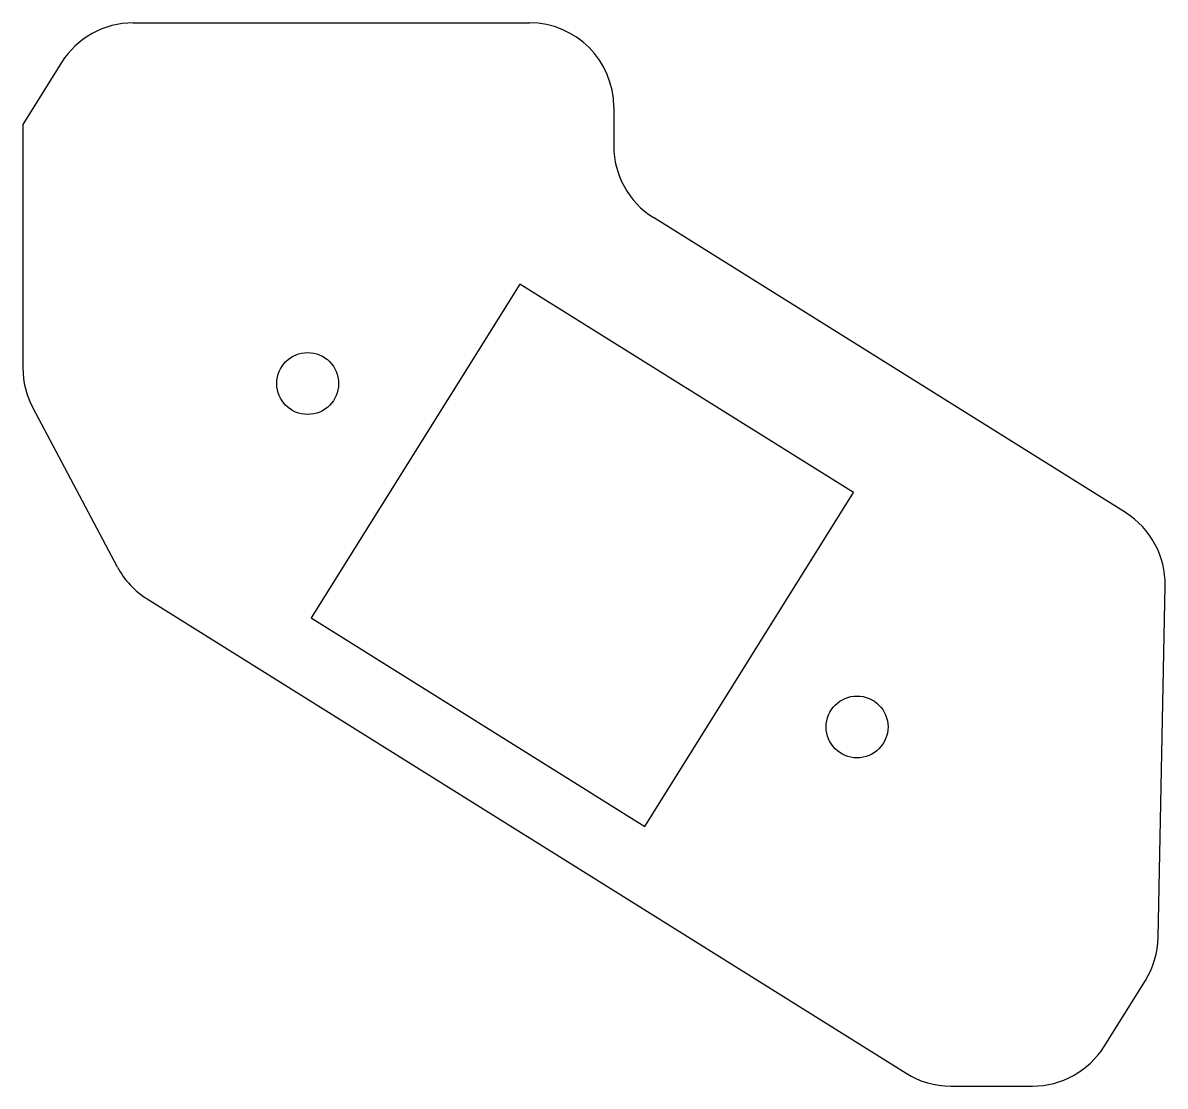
# Model space of a CAD drawing. Header units: millimetres. Extents: x 175.8 to 216.5, y -177.5 to -139.7.
import ezdxf

# ---------------------------------------------------------------- set-up
doc = ezdxf.new("R2010")
doc.units = ezdxf.units.MM

msp = doc.modelspace()

# ---------------------------------------------------------------- linework, layer by layer
for p, q in [((179.748, -139.707), (193.85, -139.707)), ((177.204, -141.117), (175.825, -143.325)), ((196.85, -142.707), (196.85, -144.087)), ((175.825, -143.325), (175.825, -151.985)), ((215.058, -157.127), (198.26, -146.631)), ((193.506, -148.996), (186.087, -160.869)), ((205.379, -156.415), (193.506, -148.996)), ((179.191, -159.063), (176.176, -153.393)), ((197.96, -168.288), (205.379, -156.415)), ((216.218, -172.235), (216.467, -159.731)), ((180.25, -160.198), (207.248, -177.069)), ((186.087, -160.869), (197.96, -168.288)), ((214.295, -176.115), (215.763, -173.765)), ((208.838, -177.525), (211.75, -177.525))]:
    msp.add_line(p, q)
for centre in [(185.96, -152.535), (205.507, -164.749)]:
    msp.add_circle(centre, 1.1)
for centre, start, end in [((179.748, -142.707), 90, 148), ((193.85, -142.707), 0, 90), ((199.85, -144.087), 180, 238), ((178.825, -151.985), 180, 208), ((213.468, -159.671), 358.8586, 58), ((181.839, -157.654), 208, 238), ((213.219, -172.175), 328, 358.8586), ((211.75, -174.525), 270, 328), ((208.838, -174.525), 238, 270)]:
    msp.add_arc(centre, 3, start, end)

doc.saveas('drawing.dxf')
